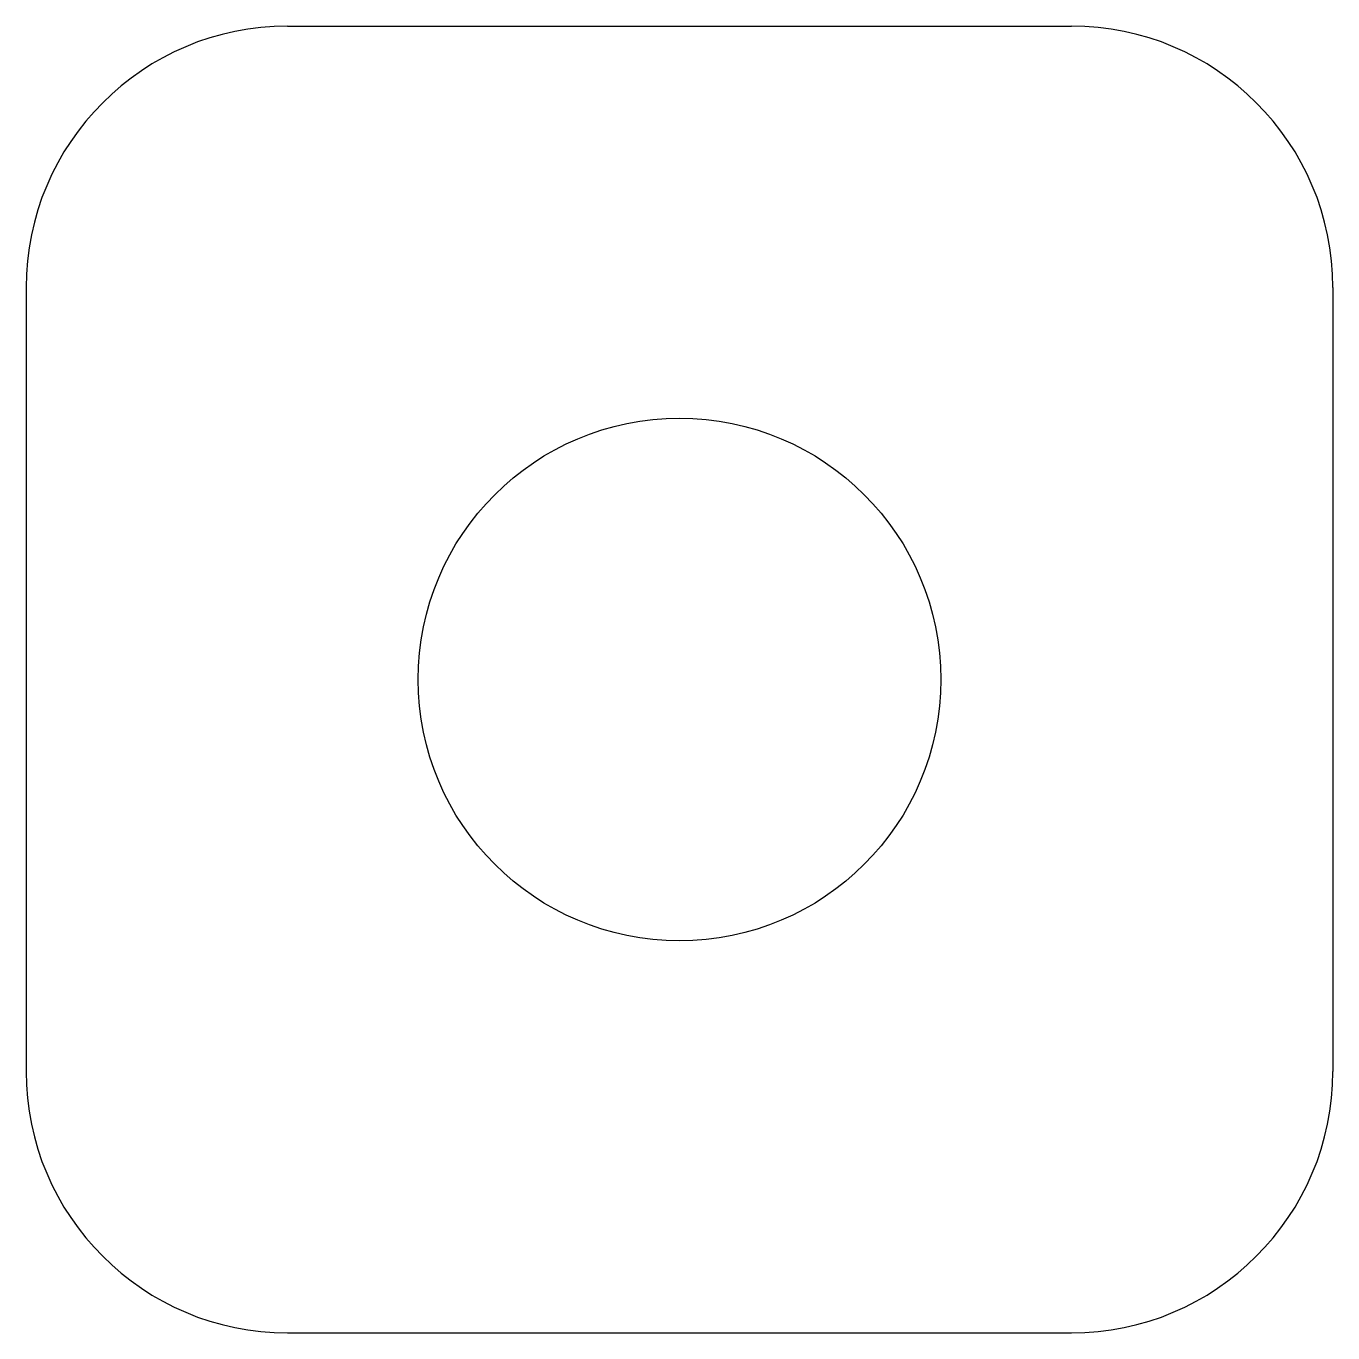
# Model space of a CAD drawing. Extents: x -25 to 25, y -25 to 25.
import ezdxf

# ---------------------------------------------------------------- set-up
doc = ezdxf.new("R2010")
doc.units = 0
doc.layers.add('VISIBLE', color=7, linetype='CONTINUOUS')

msp = doc.modelspace()

# ---------------------------------------------------------------- linework, layer by layer
at = {"layer": 'VISIBLE'}
for p, q in [((-15, 25), (15, 25)), ((-25, 15), (-25, -15)), ((25, 15), (25, -15)), ((-15, -25), (15, -25))]:
    msp.add_line(p, q, dxfattribs=at)
msp.add_circle((0, 0), 10, dxfattribs=at)
for centre, start, end in [((-15, 15), 90, 180), ((15, 15), 0, 90), ((-15, -15), 180, 270), ((15, -15), 270, 0)]:
    msp.add_arc(centre, 10, start, end, dxfattribs=at)

doc.saveas('drawing.dxf')
